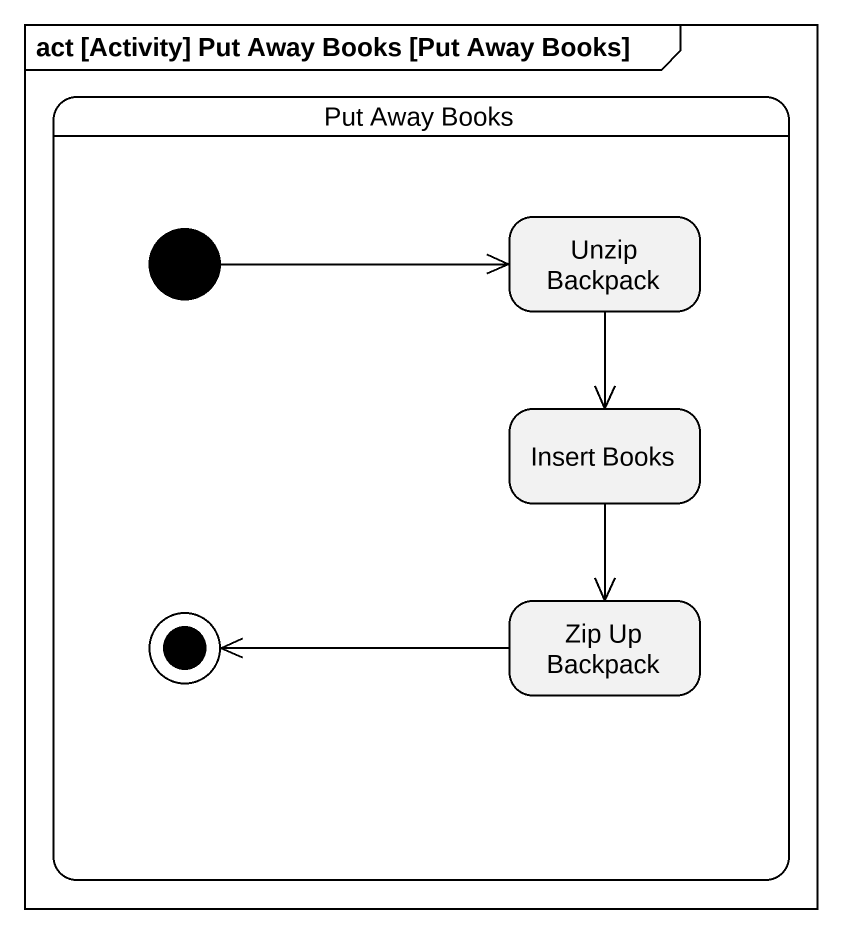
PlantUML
@startuml
mainframe act [Activity] Put Away Books [Put Away Books]
hide empty description
state "Put Away Books" as Put_Away_Books {
  state "Unzip Backpack" as Unzip_Backpack
  state "Insert Books" as Insert_Books
  state "Zip Up Backpack" as Zip_Up_Backpack
  [*] -right-> Unzip_Backpack
  Zip_Up_Backpack -left-> [*]
}
Unzip_Backpack --> Insert_Books
Insert_Books --> Zip_Up_Backpack
@enduml
